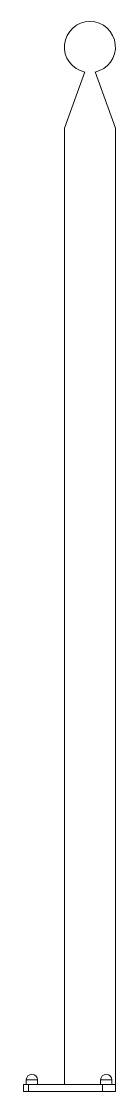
# Model space of a CAD drawing. Header units: millimetres. Extents: x -65 to 25, y -475 to 572.
import ezdxf

# ---------------------------------------------------------------- set-up
doc = ezdxf.new("R2010")
doc.units = ezdxf.units.MM

msp = doc.modelspace()

# ---------------------------------------------------------------- linework, layer by layer
at = {"color": 7, "linetype": 'Continuous', "lineweight": 15}
for p, q in [((-5, 522.8), (-25, 467.8)), ((25, 467.8), (5, 522.8)), ((-25, 467.8), (-25, -467.8)), ((25, -474.8), (25, 467.8)), ((-65, -467.8), (-65, -474.8)), ((-65, -467.8), (25, -467.8)), ((-62.3, -463.3), (-62.3, -467.8)), ((-60.1, -474.8), (-60.1, -467.8)), ((-51.3, -467.8), (-51.3, -463.3)), ((10.5, -463.3), (10.5, -467.8)), ((12.4, -474.8), (12.4, -467.8)), ((21.5, -467.8), (21.5, -463.3)), ((-65, -474.8), (25, -474.8))]:
    msp.add_line(p, q, dxfattribs=at)
at = {"color": 8, "linetype": 'Continuous', "lineweight": 15}
for p, q in [((-51.3, -463.3), (-62.3, -463.3)), ((21.5, -463.3), (10.5, -463.3))]:
    msp.add_line(p, q, dxfattribs=at)
at = {"color": 7, "linetype": 'Continuous', "lineweight": 15}
for centre, radius, start, end in [((0, 547.2), 25, 281.537, 258.463), ((-56.8, -463.3), 5.5, 0, 180), ((16, -463.3), 5.5, 0, 180)]:
    msp.add_arc(centre, radius, start, end, dxfattribs=at)

doc.saveas('drawing.dxf')
